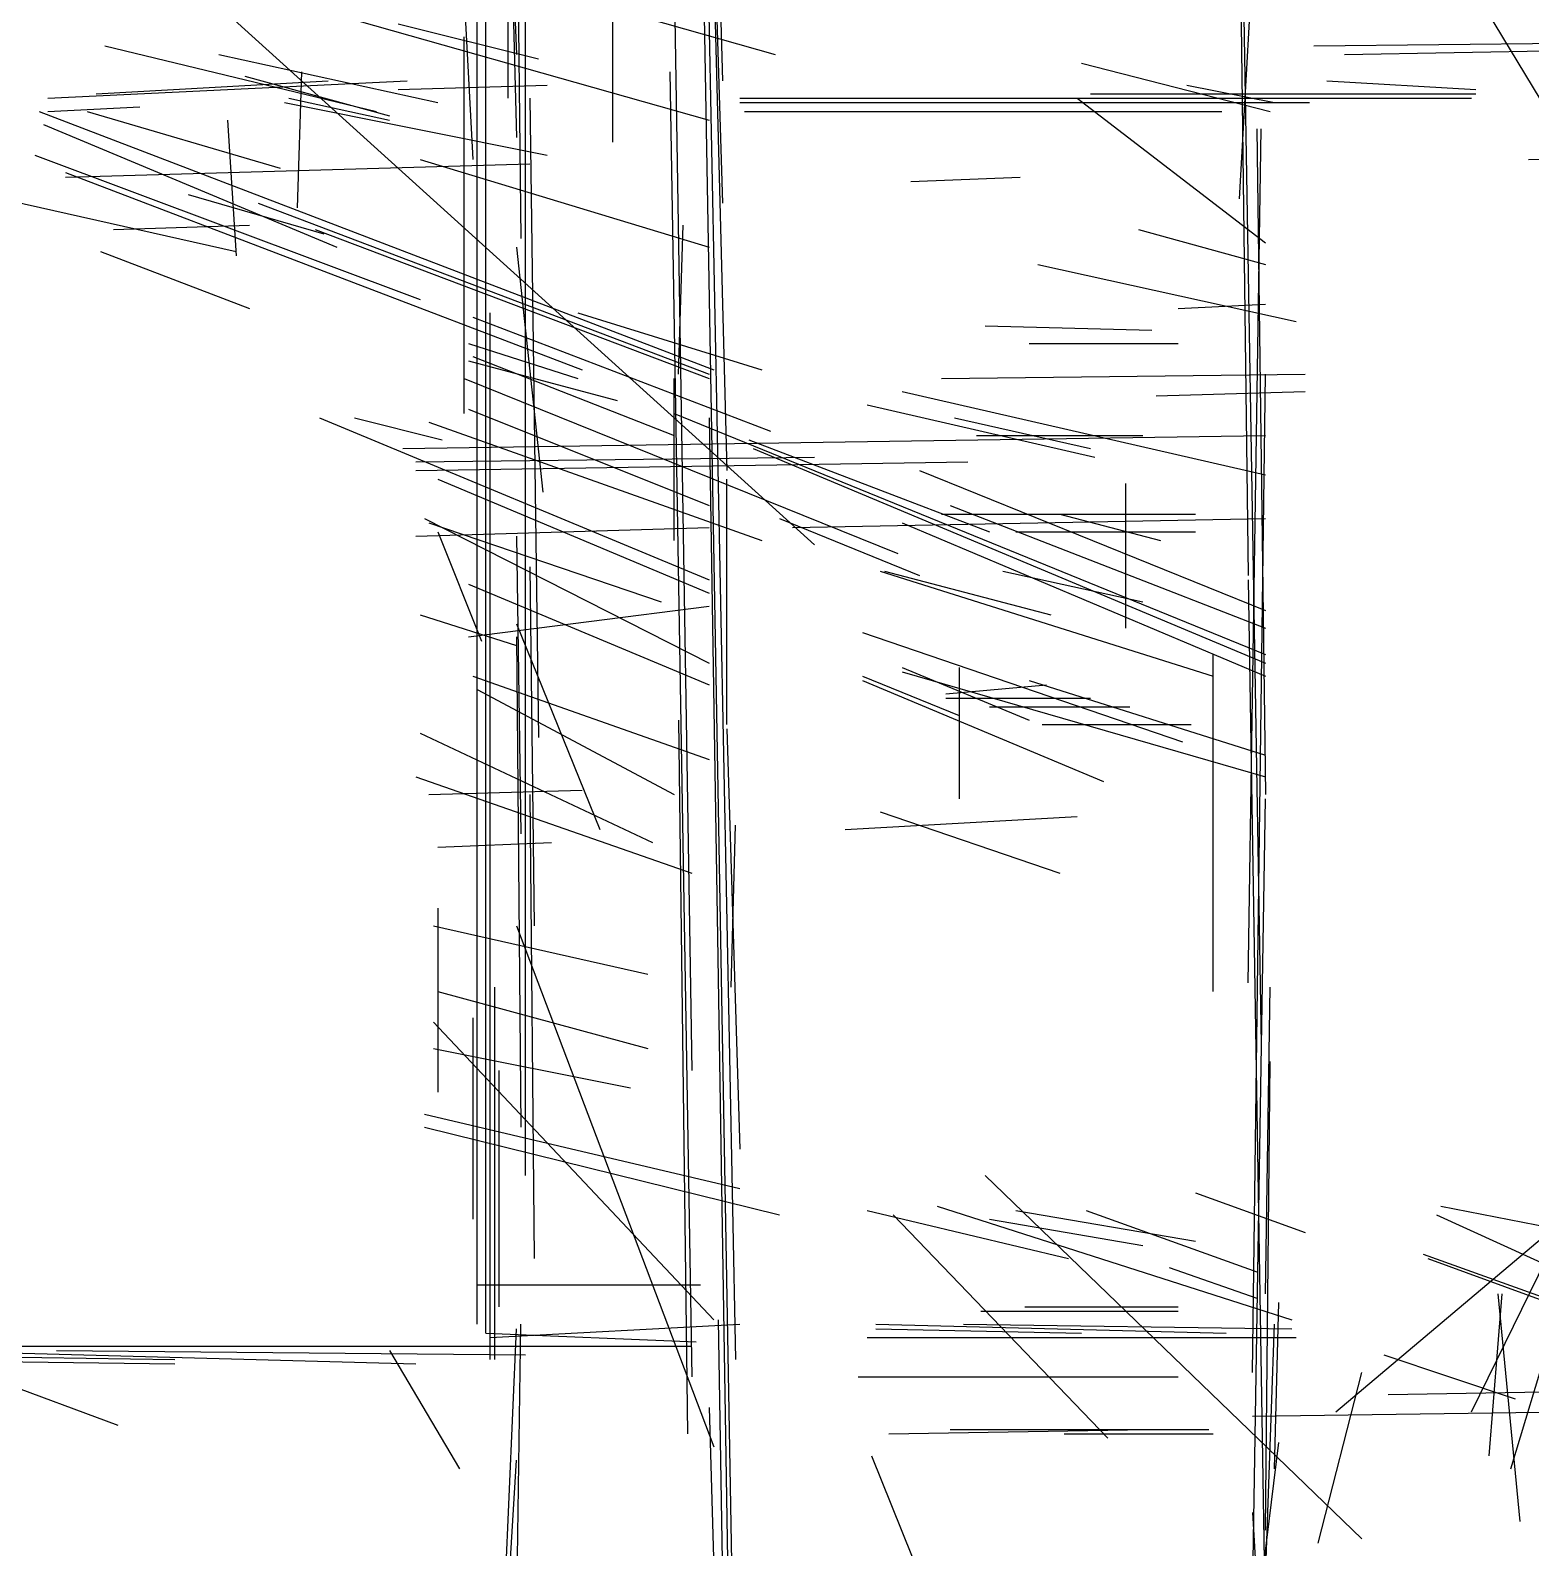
# Model space of a CAD drawing. Header units: metres. Extents: x 0.1 to 46.8, y -33.1 to 0.
# Drawn here: x 34.86 to 38.285, y -20.06 to -16.595 of the extents above; entities that cross this region are included whole.
import ezdxf

# ---------------------------------------------------------------- set-up
doc = ezdxf.new("R2010")
doc.units = ezdxf.units.M
doc.layers.add('Lines', color=7, linetype='Continuous')
doc.layers.add('Walls', color=2, linetype='Continuous')

msp = doc.modelspace()

# ---------------------------------------------------------------- linework, layer by layer
at = {"layer": 'Lines'}
for p, q in [((37.62, -15.96), (37.67, -18.91)), ((36.41, -15.99), (36.44, -16.99)), ((36.42, -15.99), (36.44, -16.71)), ((35.88, -19.55), (35.88, -16.09)), ((36.39, -16.09), (36.52, -23.43)), ((36.4, -16.09), (36.47, -19.63)), ((35.95, -16.18), (35.97, -16.65)), ((35.9, -19.57), (35.9, -16.2)), ((35.97, -16.2), (35.98, -17.07)), ((35.99, -19.21), (35.99, -16.2)), ((35.95, -16.23), (35.95, -16.75)), ((37.62, -16.26), (37.64, -17.84)), ((37.62, -16.98), (37.66, -16.28)), ((35.84, -16.33), (35.87, -16.89)), ((35.75, -16.42), (36.56, -16.65)), ((35.96, -16.47), (35.97, -16.84)), ((36.42, -16.46), (36.45, -17.6)), ((35.27, -16.52), (36.65, -17.77)), ((35.35, -16.5), (36.41, -16.8)), ((36.33, -16.51), (36.37, -18.97)), ((38.16, -16.51), (38.57, -17.19)), ((36.19, -16.85), (36.19, -16.55)), ((35.7, -16.58), (36.02, -16.66)), ((35.03, -16.63), (35.65, -16.78)), ((35.85, -17.47), (35.85, -16.61)), ((37.79, -16.63), (38.82, -16.62)), ((37.86, -16.65), (40.05, -16.61)), ((35.29, -16.65), (35.79, -16.76)), ((35.35, -16.7), (35.68, -16.79)), ((35.47, -17), (35.48, -16.69)), ((36.32, -16.69), (36.37, -19.67)), ((37.26, -16.67), (37.69, -16.78)), ((34.9, -16.75), (35.72, -16.71)), ((35.01, -16.74), (35.54, -16.71)), ((35.7, -16.73), (36.04, -16.72)), ((37.5, -16.72), (37.7, -16.76)), ((37.82, -16.71), (38.16, -16.73)), ((34.9, -16.78), (35.11, -16.77)), ((35.44, -16.76), (36.04, -16.88)), ((35.45, -16.75), (35.68, -16.8)), ((36, -16.75), (36.02, -18.21)), ((36.48, -16.75), (38.15, -16.75)), ((36.48, -16.76), (37.78, -16.76)), ((37.25, -16.75), (37.68, -17.08)), ((37.28, -16.74), (38.16, -16.74)), ((34.88, -16.78), (36.42, -17.37)), ((34.99, -16.78), (35.43, -16.91)), ((35.31, -16.8), (35.33, -17.11)), ((36.49, -16.78), (37.58, -16.78)), ((34.04, -16.81), (35.33, -17.1)), ((34.89, -16.81), (35.56, -17.09)), ((37.64, -18.77), (37.67, -16.82)), ((37.66, -16.82), (37.68, -18.34)), ((38.28, -16.89), (39, -16.87)), ((34.87, -16.88), (35.75, -17.21)), ((34.94, -16.93), (36, -16.9)), ((35.75, -16.89), (36.41, -17.09)), ((34.94, -16.92), (36.12, -17.37)), ((36.87, -16.94), (37.12, -16.93)), ((35.22, -16.97), (35.53, -17.06)), ((35.38, -16.99), (36.41, -17.38)), ((35.05, -17.05), (35.36, -17.04)), ((36.34, -17.38), (36.35, -17.04)), ((35.51, -17.05), (36.41, -17.39)), ((37.39, -17.05), (37.68, -17.13)), ((35.02, -17.1), (35.36, -17.23)), ((35.97, -17.09), (36.03, -17.65)), ((37.16, -17.13), (37.75, -17.26)), ((37.48, -17.23), (37.68, -17.22)), ((35.87, -17.25), (36.55, -17.51)), ((35.91, -19.63), (35.91, -17.24)), ((36.11, -17.24), (36.53, -17.37)), ((37.04, -17.27), (37.42, -17.28)), ((35.86, -17.31), (36.11, -17.39)), ((37.14, -17.31), (37.48, -17.31)), ((35.86, -17.35), (36.2, -17.44)), ((35.87, -17.34), (36.33, -17.52)), ((35.85, -17.39), (36.84, -17.79)), ((36.33, -17.76), (36.33, -17.39)), ((36.94, -17.39), (37.77, -17.38)), ((37.65, -19.66), (37.68, -17.38)), ((36.85, -17.42), (37.68, -17.61)), ((37.43, -17.43), (37.77, -17.42)), ((35.86, -17.46), (36.41, -17.68)), ((36.77, -17.45), (37.29, -17.57)), ((35.52, -17.48), (36.41, -17.85)), ((35.6, -17.48), (35.8, -17.53)), ((35.77, -17.49), (36.53, -17.76)), ((36.33, -17.47), (37.68, -18.02)), ((36.41, -17.48), (36.51, -23.77)), ((36.97, -17.48), (37.28, -17.55)), ((35.71, -17.55), (37.68, -17.52)), ((36.5, -17.53), (37.05, -17.74)), ((37.02, -17.52), (37.4, -17.52)), ((36.51, -17.55), (37.68, -18.04)), ((35.74, -17.58), (36.65, -17.57)), ((35.74, -17.6), (37, -17.58)), ((36.89, -17.6), (37.68, -17.92)), ((35.79, -17.62), (36.41, -17.88)), ((36.45, -18.18), (36.45, -17.62)), ((37.36, -17.63), (37.36, -17.96)), ((36.94, -17.7), (37.52, -17.7)), ((36.96, -17.68), (37.68, -17.96)), ((37.21, -17.7), (37.44, -17.76)), ((35.74, -17.75), (36.41, -17.73)), ((35.76, -17.71), (36.41, -18.04)), ((35.77, -17.72), (36.3, -17.9)), ((35.79, -17.74), (35.89, -17.99)), ((36.57, -17.71), (36.89, -17.84)), ((36.6, -17.73), (37.68, -17.71)), ((36.85, -17.72), (37.68, -18.07)), ((37.11, -17.74), (37.52, -17.74)), ((35.97, -17.75), (35.98, -18.43)), ((36, -17.82), (36.01, -18.64)), ((36.8, -17.83), (37.56, -18.07)), ((36.81, -17.83), (37.19, -17.93)), ((37.08, -17.83), (37.4, -17.9)), ((35.86, -17.86), (36.41, -18.09)), ((37.64, -17.85), (37.77, -25.86)), ((35.86, -17.98), (36.41, -17.91)), ((35.75, -17.93), (35.97, -18)), ((35.97, -17.95), (36.16, -18.42)), ((35.97, -17.98), (35.98, -19.1)), ((36.76, -17.97), (37.49, -18.22)), ((36.85, -18.05), (37.14, -18.17)), ((36.98, -18.05), (36.98, -18.35)), ((37.56, -18.79), (37.56, -18.02)), ((35.87, -18.07), (36.41, -18.26)), ((36.76, -18.07), (36.98, -18.16)), ((36.76, -18.08), (37.31, -18.31)), ((36.85, -18.06), (37.68, -18.3)), ((37.14, -18.08), (37.68, -18.25)), ((35.88, -18.1), (36.33, -18.34)), ((36.95, -18.11), (37.18, -18.09)), ((36.95, -18.12), (37.28, -18.12)), ((37.05, -18.14), (37.37, -18.14)), ((36.34, -18.17), (36.36, -19.8)), ((36.45, -18.19), (36.48, -19.15)), ((37.17, -18.18), (37.51, -18.18)), ((35.75, -18.2), (36.28, -18.45)), ((35.74, -18.3), (36.37, -18.52)), ((35.77, -18.34), (36.12, -18.33)), ((36, -18.34), (36.01, -19.4)), ((37.65, -20.2), (37.68, -18.35)), ((36.72, -18.42), (37.25, -18.39)), ((36.8, -18.38), (37.21, -18.52)), ((36.46, -18.78), (36.47, -18.41)), ((35.79, -18.46), (36.05, -18.45)), ((35.79, -18.6), (35.79, -19.02)), ((35.78, -18.64), (36.27, -18.75)), ((35.97, -18.64), (36.42, -19.83)), ((35.92, -19.63), (35.92, -18.78)), ((37.68, -19.48), (37.69, -18.78)), ((35.79, -18.79), (36.27, -18.92)), ((35.78, -18.86), (36.42, -19.54)), ((35.87, -18.85), (35.87, -19.31)), ((35.78, -18.92), (36.23, -19.01)), ((37.68, -20.02), (37.69, -18.95)), ((35.93, -19.51), (35.93, -18.97)), ((35.76, -19.07), (36.48, -19.24)), ((35.76, -19.1), (36.57, -19.3)), ((37.04, -19.21), (37.9, -20.04)), ((37.52, -19.25), (37.77, -19.34)), ((36.77, -19.29), (37.23, -19.4)), ((36.83, -19.3), (37.32, -19.81)), ((36.93, -19.28), (37.74, -19.54)), ((37.11, -19.29), (37.52, -19.36)), ((37.27, -19.29), (37.66, -19.43)), ((38.07, -19.3), (38.53, -19.51)), ((38.08, -19.28), (38.49, -19.36)), ((38.15, -19.75), (38.37, -19.3)), ((37.05, -19.31), (37.4, -19.37)), ((37.84, -19.75), (38.35, -19.32)), ((38.04, -19.39), (38.32, -19.49)), ((38.05, -19.4), (38.79, -19.67)), ((37.46, -19.42), (37.66, -19.49)), ((35.88, -19.46), (36.39, -19.46)), ((37.7, -19.88), (37.71, -19.5)), ((38.19, -19.85), (38.22, -19.48)), ((38.21, -19.48), (38.26, -20)), ((36.43, -19.54), (36.51, -24.37)), ((37.03, -19.52), (37.48, -19.52)), ((37.13, -19.51), (37.48, -19.51)), ((35.9, -19.57), (36.38, -19.59)), ((35.91, -19.58), (36.48, -19.55)), ((35.94, -22.27), (35.98, -19.55)), ((35.94, -20.25), (35.97, -19.56)), ((36.79, -19.55), (37.59, -19.57)), ((36.79, -19.56), (37.26, -19.57)), ((36.99, -19.55), (37.74, -19.56)), ((37.68, -20.13), (37.7, -19.55)), ((5.27, -19.6), (36.37, -19.6)), ((32.91, -19.61), (35.19, -19.64)), ((33.85, -19.61), (35.19, -19.63)), ((34.6, -19.61), (35.06, -19.78)), ((34.62, -19.61), (35.74, -19.64)), ((34.92, -19.61), (35.99, -19.62)), ((35.68, -19.61), (35.84, -19.88)), ((36.77, -19.58), (37.75, -19.58)), ((38.24, -19.88), (38.33, -19.58)), ((37.95, -19.62), (38.25, -19.72)), ((36.75, -19.67), (37.48, -19.67)), ((37.8, -20.05), (37.9, -19.66)), ((37.96, -19.71), (39.8, -19.68)), ((36.41, -19.74), (36.42, -20.11)), ((37.65, -19.76), (38.37, -19.75)), ((36.82, -19.8), (37.41, -19.79)), ((36.96, -19.79), (37.55, -19.79)), ((37.22, -19.8), (37.56, -19.8)), ((36.78, -19.85), (37.12, -20.69)), ((37.66, -20.23), (37.71, -19.82)), ((35.95, -20.19), (35.97, -19.86)), ((37.65, -19.98), (37.67, -20.32))]:
    msp.add_line(p, q, dxfattribs=at)
at = {"layer": 'Walls'}
for p, q in [((37.62, -15.96), (37.67, -18.91)), ((37.62, -15.96), (37.67, -18.91)), ((36.41, -15.99), (36.44, -16.99)), ((36.41, -15.99), (36.44, -16.99)), ((36.41, -15.99), (36.44, -16.99)), ((36.41, -15.99), (36.44, -16.99)), ((36.41, -15.99), (36.44, -16.99)), ((36.41, -15.99), (36.44, -16.99)), ((36.42, -15.99), (36.44, -16.71)), ((36.42, -15.99), (36.44, -16.71)), ((36.42, -15.99), (36.44, -16.71)), ((36.42, -15.99), (36.44, -16.71)), ((36.42, -15.99), (36.44, -16.71)), ((36.42, -15.99), (36.44, -16.71)), ((35.88, -19.55), (35.88, -16.09)), ((35.88, -19.55), (35.88, -16.09)), ((35.88, -19.55), (35.88, -16.09)), ((35.88, -19.55), (35.88, -16.09)), ((35.88, -19.55), (35.88, -16.09)), ((35.88, -19.55), (35.88, -16.09)), ((35.88, -19.55), (35.88, -16.09)), ((35.88, -19.55), (35.88, -16.09)), ((35.88, -19.55), (35.88, -16.09)), ((35.88, -19.55), (35.88, -16.09)), ((35.88, -19.55), (35.88, -16.09)), ((35.88, -19.55), (35.88, -16.09)), ((36.39, -16.09), (36.52, -23.43)), ((36.39, -16.09), (36.52, -23.43)), ((36.39, -16.09), (36.52, -23.43)), ((36.39, -16.09), (36.52, -23.43)), ((36.4, -16.09), (36.47, -19.63)), ((36.4, -16.09), (36.47, -19.63)), ((36.4, -16.09), (36.47, -19.63)), ((36.4, -16.09), (36.47, -19.63)), ((36.4, -16.09), (36.47, -19.63)), ((36.4, -16.09), (36.47, -19.63)), ((36.4, -16.09), (36.47, -19.63)), ((36.4, -16.09), (36.47, -19.63)), ((36.4, -16.09), (36.47, -19.63)), ((35.9, -19.57), (35.9, -16.2)), ((35.9, -19.57), (35.9, -16.2)), ((35.9, -19.57), (35.9, -16.2)), ((35.9, -19.57), (35.9, -16.2)), ((35.9, -19.57), (35.9, -16.2)), ((35.9, -19.57), (35.9, -16.2)), ((35.9, -19.57), (35.9, -16.2)), ((35.9, -19.57), (35.9, -16.2)), ((35.9, -19.57), (35.9, -16.2)), ((35.9, -19.57), (35.9, -16.2)), ((35.9, -19.57), (35.9, -16.2)), ((35.97, -16.2), (35.98, -17.07)), ((35.97, -16.2), (35.98, -17.07)), ((35.97, -16.2), (35.98, -17.07)), ((35.97, -16.2), (35.98, -17.07)), ((35.97, -16.2), (35.98, -17.07)), ((35.99, -19.21), (35.99, -16.2)), ((35.99, -19.21), (35.99, -16.2)), ((35.99, -19.21), (35.99, -16.2)), ((35.99, -19.21), (35.99, -16.2)), ((35.99, -19.21), (35.99, -16.2)), ((35.99, -19.21), (35.99, -16.2)), ((35.99, -19.21), (35.99, -16.2)), ((35.99, -19.21), (35.99, -16.2)), ((35.99, -19.21), (35.99, -16.2)), ((35.99, -19.21), (35.99, -16.2)), ((35.99, -19.21), (35.99, -16.2)), ((35.99, -19.21), (35.99, -16.2)), ((35.95, -16.23), (35.95, -16.75)), ((35.95, -16.23), (35.95, -16.75)), ((35.95, -16.23), (35.95, -16.75)), ((35.95, -16.23), (35.95, -16.75)), ((35.95, -16.23), (35.95, -16.75)), ((35.95, -16.23), (35.95, -16.75)), ((37.62, -16.26), (37.64, -17.84)), ((37.62, -16.26), (37.64, -17.84)), ((37.62, -16.26), (37.64, -17.84)), ((37.62, -16.26), (37.64, -17.84)), ((37.62, -16.26), (37.64, -17.84)), ((37.62, -16.98), (37.66, -16.28)), ((37.62, -16.98), (37.66, -16.28)), ((35.84, -16.33), (35.87, -16.89)), ((35.84, -16.33), (35.87, -16.89)), ((35.84, -16.33), (35.87, -16.89)), ((35.84, -16.33), (35.87, -16.89)), ((35.84, -16.33), (35.87, -16.89)), ((35.84, -16.33), (35.87, -16.89)), ((35.75, -16.42), (36.56, -16.65)), ((35.75, -16.42), (36.56, -16.65)), ((35.75, -16.42), (36.56, -16.65)), ((35.75, -16.42), (36.56, -16.65)), ((35.75, -16.42), (36.56, -16.65)), ((35.75, -16.42), (36.56, -16.65)), ((35.75, -16.42), (36.56, -16.65)), ((35.75, -16.42), (36.56, -16.65)), ((35.75, -16.42), (36.56, -16.65)), ((35.75, -16.42), (36.56, -16.65)), ((35.75, -16.42), (36.56, -16.65)), ((36.42, -16.46), (36.45, -17.6)), ((36.42, -16.46), (36.45, -17.6)), ((36.42, -16.46), (36.45, -17.6)), ((36.42, -16.46), (36.45, -17.6)), ((36.42, -16.46), (36.45, -17.6)), ((36.42, -16.46), (36.45, -17.6)), ((36.42, -16.46), (36.45, -17.6)), ((36.42, -16.46), (36.45, -17.6)), ((36.42, -16.46), (36.45, -17.6)), ((35.35, -16.5), (36.41, -16.8)), ((35.35, -16.5), (36.41, -16.8)), ((35.35, -16.5), (36.41, -16.8)), ((35.35, -16.5), (36.41, -16.8)), ((35.35, -16.5), (36.41, -16.8)), ((35.35, -16.5), (36.41, -16.8)), ((35.35, -16.5), (36.41, -16.8)), ((35.35, -16.5), (36.41, -16.8)), ((35.35, -16.5), (36.41, -16.8)), ((35.35, -16.5), (36.41, -16.8)), ((35.35, -16.5), (36.41, -16.8)), ((35.35, -16.5), (36.41, -16.8)), ((35.35, -16.5), (36.41, -16.8)), ((35.35, -16.5), (36.41, -16.8)), ((35.35, -16.5), (36.41, -16.8)), ((35.35, -16.5), (36.41, -16.8)), ((36.33, -16.51), (36.37, -18.97)), ((36.33, -16.51), (36.37, -18.97)), ((36.33, -16.51), (36.37, -18.97)), ((36.33, -16.51), (36.37, -18.97)), ((36.33, -16.51), (36.37, -18.97)), ((36.33, -16.51), (36.37, -18.97)), ((36.33, -16.51), (36.37, -18.97)), ((36.33, -16.51), (36.37, -18.97)), ((36.33, -16.51), (36.37, -18.97)), ((36.33, -16.51), (36.37, -18.97)), ((35.03, -16.63), (35.65, -16.78)), ((35.03, -16.63), (35.65, -16.78)), ((35.03, -16.63), (35.65, -16.78)), ((35.03, -16.63), (35.65, -16.78)), ((35.03, -16.63), (35.65, -16.78)), ((35.03, -16.63), (35.65, -16.78)), ((35.03, -16.63), (35.65, -16.78)), ((35.03, -16.63), (35.65, -16.78)), ((35.03, -16.63), (35.65, -16.78)), ((35.03, -16.63), (35.65, -16.78)), ((35.03, -16.63), (35.65, -16.78)), ((35.03, -16.63), (35.65, -16.78)), ((35.03, -16.63), (35.65, -16.78)), ((35.85, -17.47), (35.85, -16.61)), ((35.85, -17.47), (35.85, -16.61)), ((35.85, -17.47), (35.85, -16.61)), ((35.85, -17.47), (35.85, -16.61)), ((35.85, -17.47), (35.85, -16.61)), ((35.85, -17.47), (35.85, -16.61)), ((35.85, -17.47), (35.85, -16.61)), ((35.85, -17.47), (35.85, -16.61)), ((35.85, -17.47), (35.85, -16.61)), ((37.79, -16.63), (38.82, -16.62)), ((37.79, -16.63), (38.82, -16.62)), ((37.79, -16.63), (38.82, -16.62)), ((37.79, -16.63), (38.82, -16.62)), ((37.79, -16.63), (38.82, -16.62)), ((37.79, -16.63), (38.82, -16.62)), ((37.79, -16.63), (38.82, -16.62)), ((37.79, -16.63), (38.82, -16.62)), ((37.79, -16.63), (38.82, -16.62)), ((37.86, -16.65), (40.05, -16.61)), ((37.86, -16.65), (40.05, -16.61)), ((37.86, -16.65), (40.05, -16.61)), ((37.86, -16.65), (40.05, -16.61)), ((37.86, -16.65), (40.05, -16.61)), ((37.86, -16.65), (40.05, -16.61)), ((37.86, -16.65), (40.05, -16.61)), ((37.86, -16.65), (40.05, -16.61)), ((37.86, -16.65), (40.05, -16.61)), ((37.86, -16.65), (40.05, -16.61)), ((35.29, -16.65), (35.79, -16.76)), ((35.29, -16.65), (35.79, -16.76)), ((35.29, -16.65), (35.79, -16.76)), ((35.29, -16.65), (35.79, -16.76)), ((35.29, -16.65), (35.79, -16.76)), ((35.29, -16.65), (35.79, -16.76)), ((35.29, -16.65), (35.79, -16.76)), ((35.29, -16.65), (35.79, -16.76)), ((35.29, -16.65), (35.79, -16.76)), ((35.29, -16.65), (35.79, -16.76)), ((35.29, -16.65), (35.79, -16.76)), ((35.29, -16.65), (35.79, -16.76)), ((35.29, -16.65), (35.79, -16.76)), ((35.29, -16.65), (35.79, -16.76)), ((36.32, -16.69), (36.37, -19.67)), ((36.32, -16.69), (36.37, -19.67)), ((36.32, -16.69), (36.37, -19.67)), ((36.32, -16.69), (36.37, -19.67)), ((36.32, -16.69), (36.37, -19.67)), ((36.32, -16.69), (36.37, -19.67)), ((36.32, -16.69), (36.37, -19.67)), ((36.32, -16.69), (36.37, -19.67)), ((36.32, -16.69), (36.37, -19.67)), ((36.32, -16.69), (36.37, -19.67)), ((36.32, -16.69), (36.37, -19.67)), ((36.32, -16.69), (36.37, -19.67)), ((36.32, -16.69), (36.37, -19.67)), ((34.9, -16.75), (35.72, -16.71)), ((34.9, -16.75), (35.72, -16.71)), ((34.9, -16.75), (35.72, -16.71)), ((34.9, -16.75), (35.72, -16.71)), ((34.9, -16.75), (35.72, -16.71)), ((34.9, -16.75), (35.72, -16.71)), ((34.9, -16.75), (35.72, -16.71)), ((35.01, -16.74), (35.54, -16.71)), ((35.01, -16.74), (35.54, -16.71)), ((35.01, -16.74), (35.54, -16.71)), ((35.01, -16.74), (35.54, -16.71)), ((35.01, -16.74), (35.54, -16.71)), ((35.01, -16.74), (35.54, -16.71)), ((35.44, -16.76), (36.04, -16.88)), ((35.44, -16.76), (36.04, -16.88)), ((35.44, -16.76), (36.04, -16.88)), ((35.44, -16.76), (36.04, -16.88)), ((35.44, -16.76), (36.04, -16.88)), ((35.44, -16.76), (36.04, -16.88)), ((35.44, -16.76), (36.04, -16.88)), ((35.44, -16.76), (36.04, -16.88)), ((35.44, -16.76), (36.04, -16.88)), ((35.44, -16.76), (36.04, -16.88)), ((35.44, -16.76), (36.04, -16.88)), ((35.44, -16.76), (36.04, -16.88)), ((35.44, -16.76), (36.04, -16.88)), ((35.44, -16.76), (36.04, -16.88)), ((35.44, -16.76), (36.04, -16.88)), ((36, -16.75), (36.02, -18.21)), ((36, -16.75), (36.02, -18.21)), ((36, -16.75), (36.02, -18.21)), ((36, -16.75), (36.02, -18.21)), ((36, -16.75), (36.02, -18.21)), ((36, -16.75), (36.02, -18.21)), ((36, -16.75), (36.02, -18.21)), ((36, -16.75), (36.02, -18.21)), ((36, -16.75), (36.02, -18.21)), ((36, -16.75), (36.02, -18.21)), ((36, -16.75), (36.02, -18.21)), ((36.48, -16.75), (38.15, -16.75)), ((36.48, -16.75), (38.15, -16.75)), ((36.48, -16.75), (38.15, -16.75)), ((36.48, -16.75), (38.15, -16.75)), ((36.48, -16.75), (38.15, -16.75)), ((36.48, -16.75), (38.15, -16.75)), ((36.48, -16.75), (38.15, -16.75)), ((36.48, -16.76), (37.78, -16.76)), ((36.48, -16.76), (37.78, -16.76)), ((36.48, -16.76), (37.78, -16.76)), ((36.48, -16.76), (37.78, -16.76)), ((36.48, -16.76), (37.78, -16.76)), ((37.28, -16.74), (38.16, -16.74)), ((37.28, -16.74), (38.16, -16.74)), ((37.28, -16.74), (38.16, -16.74)), ((37.28, -16.74), (38.16, -16.74)), ((37.28, -16.74), (38.16, -16.74)), ((37.28, -16.74), (38.16, -16.74)), ((37.28, -16.74), (38.16, -16.74)), ((34.88, -16.78), (36.42, -17.37)), ((34.88, -16.78), (36.42, -17.37)), ((34.88, -16.78), (36.42, -17.37)), ((34.88, -16.78), (36.42, -17.37)), ((34.88, -16.78), (36.42, -17.37)), ((34.88, -16.78), (36.42, -17.37)), ((34.88, -16.78), (36.42, -17.37)), ((34.88, -16.78), (36.42, -17.37)), ((34.88, -16.78), (36.42, -17.37)), ((34.88, -16.78), (36.42, -17.37)), ((34.88, -16.78), (36.42, -17.37)), ((34.88, -16.78), (36.42, -17.37)), ((34.88, -16.78), (36.42, -17.37)), ((34.88, -16.78), (36.42, -17.37)), ((34.88, -16.78), (36.42, -17.37)), ((36.49, -16.78), (37.58, -16.78)), ((36.49, -16.78), (37.58, -16.78)), ((36.49, -16.78), (37.58, -16.78)), ((36.49, -16.78), (37.58, -16.78)), ((36.49, -16.78), (37.58, -16.78)), ((34.04, -16.81), (35.33, -17.1)), ((34.04, -16.81), (35.33, -17.1)), ((34.04, -16.81), (35.33, -17.1)), ((34.89, -16.81), (35.56, -17.09)), ((34.89, -16.81), (35.56, -17.09)), ((34.89, -16.81), (35.56, -17.09)), ((34.89, -16.81), (35.56, -17.09)), ((34.89, -16.81), (35.56, -17.09)), ((34.89, -16.81), (35.56, -17.09)), ((37.64, -18.77), (37.67, -16.82)), ((37.64, -18.77), (37.67, -16.82)), ((37.64, -18.77), (37.67, -16.82)), ((37.64, -18.77), (37.67, -16.82)), ((37.64, -18.77), (37.67, -16.82)), ((37.66, -16.82), (37.68, -18.34)), ((37.66, -16.82), (37.68, -18.34)), ((38.28, -16.89), (39, -16.87)), ((38.28, -16.89), (39, -16.87)), ((38.28, -16.89), (39, -16.87)), ((38.28, -16.89), (39, -16.87)), ((38.28, -16.89), (39, -16.87)), ((38.28, -16.89), (39, -16.87)), ((34.87, -16.88), (35.75, -17.21)), ((34.87, -16.88), (35.75, -17.21)), ((34.87, -16.88), (35.75, -17.21)), ((34.87, -16.88), (35.75, -17.21)), ((34.87, -16.88), (35.75, -17.21)), ((34.87, -16.88), (35.75, -17.21)), ((34.87, -16.88), (35.75, -17.21)), ((34.87, -16.88), (35.75, -17.21)), ((34.87, -16.88), (35.75, -17.21)), ((34.87, -16.88), (35.75, -17.21)), ((34.94, -16.93), (36, -16.9)), ((34.94, -16.93), (36, -16.9)), ((34.94, -16.93), (36, -16.9)), ((34.94, -16.93), (36, -16.9)), ((35.75, -16.89), (36.41, -17.09)), ((35.75, -16.89), (36.41, -17.09)), ((35.75, -16.89), (36.41, -17.09)), ((35.75, -16.89), (36.41, -17.09)), ((35.75, -16.89), (36.41, -17.09)), ((35.75, -16.89), (36.41, -17.09)), ((35.75, -16.89), (36.41, -17.09)), ((35.75, -16.89), (36.41, -17.09)), ((35.75, -16.89), (36.41, -17.09)), ((35.75, -16.89), (36.41, -17.09)), ((35.75, -16.89), (36.41, -17.09)), ((35.75, -16.89), (36.41, -17.09)), ((35.75, -16.89), (36.41, -17.09)), ((35.75, -16.89), (36.41, -17.09)), ((35.75, -16.89), (36.41, -17.09)), ((35.75, -16.89), (36.41, -17.09)), ((35.75, -16.89), (36.41, -17.09)), ((34.94, -16.92), (36.12, -17.37)), ((34.94, -16.92), (36.12, -17.37)), ((34.94, -16.92), (36.12, -17.37)), ((34.94, -16.92), (36.12, -17.37)), ((34.94, -16.92), (36.12, -17.37)), ((34.94, -16.92), (36.12, -17.37)), ((34.94, -16.92), (36.12, -17.37)), ((34.94, -16.92), (36.12, -17.37)), ((34.94, -16.92), (36.12, -17.37)), ((34.94, -16.92), (36.12, -17.37)), ((34.94, -16.92), (36.12, -17.37)), ((34.94, -16.92), (36.12, -17.37)), ((34.94, -16.92), (36.12, -17.37)), ((35.38, -16.99), (36.41, -17.38)), ((35.38, -16.99), (36.41, -17.38)), ((35.38, -16.99), (36.41, -17.38)), ((35.38, -16.99), (36.41, -17.38)), ((35.38, -16.99), (36.41, -17.38)), ((35.38, -16.99), (36.41, -17.38)), ((35.38, -16.99), (36.41, -17.38)), ((35.38, -16.99), (36.41, -17.38)), ((35.38, -16.99), (36.41, -17.38)), ((35.38, -16.99), (36.41, -17.38)), ((35.38, -16.99), (36.41, -17.38)), ((35.38, -16.99), (36.41, -17.38)), ((35.38, -16.99), (36.41, -17.38)), ((35.38, -16.99), (36.41, -17.38)), ((35.38, -16.99), (36.41, -17.38)), ((35.38, -16.99), (36.41, -17.38)), ((35.38, -16.99), (36.41, -17.38)), ((35.38, -16.99), (36.41, -17.38)), ((35.38, -16.99), (36.41, -17.38)), ((35.51, -17.05), (36.41, -17.39)), ((35.51, -17.05), (36.41, -17.39)), ((35.51, -17.05), (36.41, -17.39)), ((35.51, -17.05), (36.41, -17.39)), ((35.51, -17.05), (36.41, -17.39)), ((35.51, -17.05), (36.41, -17.39)), ((35.51, -17.05), (36.41, -17.39)), ((35.51, -17.05), (36.41, -17.39)), ((35.51, -17.05), (36.41, -17.39)), ((35.51, -17.05), (36.41, -17.39)), ((35.51, -17.05), (36.41, -17.39)), ((35.51, -17.05), (36.41, -17.39)), ((35.51, -17.05), (36.41, -17.39)), ((35.51, -17.05), (36.41, -17.39)), ((35.51, -17.05), (36.41, -17.39)), ((35.51, -17.05), (36.41, -17.39)), ((35.51, -17.05), (36.41, -17.39)), ((35.51, -17.05), (36.41, -17.39)), ((35.51, -17.05), (36.41, -17.39)), ((35.97, -17.09), (36.03, -17.65)), ((35.97, -17.09), (36.03, -17.65)), ((35.97, -17.09), (36.03, -17.65)), ((35.97, -17.09), (36.03, -17.65)), ((35.97, -17.09), (36.03, -17.65)), ((35.97, -17.09), (36.03, -17.65)), ((35.97, -17.09), (36.03, -17.65)), ((35.97, -17.09), (36.03, -17.65)), ((35.97, -17.09), (36.03, -17.65)), ((35.97, -17.09), (36.03, -17.65)), ((35.97, -17.09), (36.03, -17.65)), ((37.16, -17.13), (37.75, -17.26)), ((37.16, -17.13), (37.75, -17.26)), ((37.16, -17.13), (37.75, -17.26)), ((37.16, -17.13), (37.75, -17.26)), ((37.16, -17.13), (37.75, -17.26)), ((35.87, -17.25), (36.55, -17.51)), ((35.87, -17.25), (36.55, -17.51)), ((35.87, -17.25), (36.55, -17.51)), ((35.87, -17.25), (36.55, -17.51)), ((35.87, -17.25), (36.55, -17.51)), ((35.87, -17.25), (36.55, -17.51)), ((35.87, -17.25), (36.55, -17.51)), ((35.87, -17.25), (36.55, -17.51)), ((35.87, -17.25), (36.55, -17.51)), ((35.87, -17.25), (36.55, -17.51)), ((35.87, -17.25), (36.55, -17.51)), ((35.87, -17.25), (36.55, -17.51)), ((35.87, -17.25), (36.55, -17.51)), ((35.87, -17.25), (36.55, -17.51)), ((35.87, -17.25), (36.55, -17.51)), ((35.87, -17.25), (36.55, -17.51)), ((35.91, -19.63), (35.91, -17.24)), ((35.91, -19.63), (35.91, -17.24)), ((35.91, -19.63), (35.91, -17.24)), ((35.91, -19.63), (35.91, -17.24)), ((35.91, -19.63), (35.91, -17.24)), ((35.91, -19.63), (35.91, -17.24)), ((35.91, -19.63), (35.91, -17.24)), ((35.91, -19.63), (35.91, -17.24)), ((35.91, -19.63), (35.91, -17.24)), ((35.91, -19.63), (35.91, -17.24)), ((35.91, -19.63), (35.91, -17.24)), ((35.91, -19.63), (35.91, -17.24)), ((35.85, -17.39), (36.84, -17.79)), ((35.85, -17.39), (36.84, -17.79)), ((35.85, -17.39), (36.84, -17.79)), ((35.85, -17.39), (36.84, -17.79)), ((35.85, -17.39), (36.84, -17.79)), ((35.85, -17.39), (36.84, -17.79)), ((35.85, -17.39), (36.84, -17.79)), ((35.85, -17.39), (36.84, -17.79)), ((35.85, -17.39), (36.84, -17.79)), ((35.85, -17.39), (36.84, -17.79)), ((35.85, -17.39), (36.84, -17.79)), ((35.85, -17.39), (36.84, -17.79)), ((35.85, -17.39), (36.84, -17.79)), ((35.85, -17.39), (36.84, -17.79)), ((35.85, -17.39), (36.84, -17.79)), ((35.85, -17.39), (36.84, -17.79)), ((35.85, -17.39), (36.84, -17.79)), ((36.94, -17.39), (37.77, -17.38)), ((36.94, -17.39), (37.77, -17.38)), ((36.94, -17.39), (37.77, -17.38)), ((36.94, -17.39), (37.77, -17.38)), ((36.94, -17.39), (37.77, -17.38)), ((36.94, -17.39), (37.77, -17.38)), ((36.94, -17.39), (37.77, -17.38)), ((37.65, -19.66), (37.68, -17.38)), ((37.65, -19.66), (37.68, -17.38)), ((37.65, -19.66), (37.68, -17.38)), ((37.65, -19.66), (37.68, -17.38)), ((36.85, -17.42), (37.68, -17.61)), ((36.85, -17.42), (37.68, -17.61)), ((36.85, -17.42), (37.68, -17.61)), ((36.85, -17.42), (37.68, -17.61)), ((36.85, -17.42), (37.68, -17.61)), ((36.85, -17.42), (37.68, -17.61)), ((36.85, -17.42), (37.68, -17.61)), ((36.85, -17.42), (37.68, -17.61)), ((36.85, -17.42), (37.68, -17.61)), ((36.85, -17.42), (37.68, -17.61)), ((36.85, -17.42), (37.68, -17.61)), ((36.85, -17.42), (37.68, -17.61)), ((36.85, -17.42), (37.68, -17.61)), ((35.86, -17.46), (36.41, -17.68)), ((35.86, -17.46), (36.41, -17.68)), ((35.86, -17.46), (36.41, -17.68)), ((35.86, -17.46), (36.41, -17.68)), ((35.86, -17.46), (36.41, -17.68)), ((35.86, -17.46), (36.41, -17.68)), ((35.86, -17.46), (36.41, -17.68)), ((35.86, -17.46), (36.41, -17.68)), ((35.86, -17.46), (36.41, -17.68)), ((35.86, -17.46), (36.41, -17.68)), ((35.86, -17.46), (36.41, -17.68)), ((35.86, -17.46), (36.41, -17.68)), ((35.86, -17.46), (36.41, -17.68)), ((35.86, -17.46), (36.41, -17.68)), ((35.86, -17.46), (36.41, -17.68)), ((35.86, -17.46), (36.41, -17.68)), ((36.77, -17.45), (37.29, -17.57)), ((36.77, -17.45), (37.29, -17.57)), ((36.77, -17.45), (37.29, -17.57)), ((36.77, -17.45), (37.29, -17.57)), ((36.77, -17.45), (37.29, -17.57)), ((36.77, -17.45), (37.29, -17.57)), ((36.77, -17.45), (37.29, -17.57)), ((36.77, -17.45), (37.29, -17.57)), ((36.77, -17.45), (37.29, -17.57)), ((36.77, -17.45), (37.29, -17.57)), ((36.77, -17.45), (37.29, -17.57)), ((36.77, -17.45), (37.29, -17.57)), ((36.77, -17.45), (37.29, -17.57)), ((36.77, -17.45), (37.29, -17.57)), ((35.52, -17.48), (36.41, -17.85)), ((35.52, -17.48), (36.41, -17.85)), ((35.52, -17.48), (36.41, -17.85)), ((35.52, -17.48), (36.41, -17.85)), ((35.52, -17.48), (36.41, -17.85)), ((35.52, -17.48), (36.41, -17.85)), ((35.52, -17.48), (36.41, -17.85)), ((35.52, -17.48), (36.41, -17.85)), ((35.52, -17.48), (36.41, -17.85)), ((35.52, -17.48), (36.41, -17.85)), ((35.52, -17.48), (36.41, -17.85)), ((35.52, -17.48), (36.41, -17.85)), ((35.52, -17.48), (36.41, -17.85)), ((35.52, -17.48), (36.41, -17.85)), ((35.52, -17.48), (36.41, -17.85)), ((35.52, -17.48), (36.41, -17.85)), ((35.52, -17.48), (36.41, -17.85)), ((35.77, -17.49), (36.53, -17.76)), ((35.77, -17.49), (36.53, -17.76)), ((35.77, -17.49), (36.53, -17.76)), ((35.77, -17.49), (36.53, -17.76)), ((35.77, -17.49), (36.53, -17.76)), ((35.77, -17.49), (36.53, -17.76)), ((35.77, -17.49), (36.53, -17.76)), ((35.77, -17.49), (36.53, -17.76)), ((35.77, -17.49), (36.53, -17.76)), ((35.77, -17.49), (36.53, -17.76)), ((35.77, -17.49), (36.53, -17.76)), ((35.77, -17.49), (36.53, -17.76)), ((35.77, -17.49), (36.53, -17.76)), ((35.77, -17.49), (36.53, -17.76)), ((35.77, -17.49), (36.53, -17.76)), ((35.77, -17.49), (36.53, -17.76)), ((36.33, -17.47), (37.68, -18.02)), ((36.33, -17.47), (37.68, -18.02)), ((36.33, -17.47), (37.68, -18.02)), ((36.33, -17.47), (37.68, -18.02)), ((36.33, -17.47), (37.68, -18.02)), ((36.33, -17.47), (37.68, -18.02)), ((36.33, -17.47), (37.68, -18.02)), ((36.33, -17.47), (37.68, -18.02)), ((36.33, -17.47), (37.68, -18.02)), ((36.33, -17.47), (37.68, -18.02)), ((36.33, -17.47), (37.68, -18.02)), ((36.33, -17.47), (37.68, -18.02)), ((36.33, -17.47), (37.68, -18.02)), ((36.41, -17.48), (36.51, -23.77)), ((36.41, -17.48), (36.51, -23.77)), ((36.41, -17.48), (36.51, -23.77)), ((35.71, -17.55), (37.68, -17.52)), ((35.71, -17.55), (37.68, -17.52)), ((35.71, -17.55), (37.68, -17.52)), ((35.71, -17.55), (37.68, -17.52)), ((35.71, -17.55), (37.68, -17.52)), ((35.71, -17.55), (37.68, -17.52)), ((35.71, -17.55), (37.68, -17.52)), ((36.5, -17.53), (37.05, -17.74)), ((36.5, -17.53), (37.05, -17.74)), ((36.5, -17.53), (37.05, -17.74)), ((36.5, -17.53), (37.05, -17.74)), ((36.5, -17.53), (37.05, -17.74)), ((36.5, -17.53), (37.05, -17.74)), ((36.5, -17.53), (37.05, -17.74)), ((36.5, -17.53), (37.05, -17.74)), ((36.5, -17.53), (37.05, -17.74)), ((36.5, -17.53), (37.05, -17.74)), ((36.5, -17.53), (37.05, -17.74)), ((36.5, -17.53), (37.05, -17.74)), ((36.5, -17.53), (37.05, -17.74)), ((36.5, -17.53), (37.05, -17.74)), ((36.5, -17.53), (37.05, -17.74)), ((36.5, -17.53), (37.05, -17.74)), ((36.5, -17.53), (37.05, -17.74)), ((36.5, -17.53), (37.05, -17.74)), ((36.5, -17.53), (37.05, -17.74)), ((36.51, -17.55), (37.68, -18.04)), ((36.51, -17.55), (37.68, -18.04)), ((36.51, -17.55), (37.68, -18.04)), ((36.51, -17.55), (37.68, -18.04)), ((36.51, -17.55), (37.68, -18.04)), ((36.51, -17.55), (37.68, -18.04)), ((36.51, -17.55), (37.68, -18.04)), ((36.51, -17.55), (37.68, -18.04)), ((36.51, -17.55), (37.68, -18.04)), ((36.51, -17.55), (37.68, -18.04)), ((36.51, -17.55), (37.68, -18.04)), ((36.51, -17.55), (37.68, -18.04)), ((35.74, -17.58), (36.65, -17.57)), ((35.74, -17.58), (36.65, -17.57)), ((35.74, -17.58), (36.65, -17.57)), ((35.74, -17.58), (36.65, -17.57)), ((35.74, -17.6), (37, -17.58)), ((35.74, -17.6), (37, -17.58)), ((35.74, -17.6), (37, -17.58)), ((35.74, -17.6), (37, -17.58)), ((35.74, -17.6), (37, -17.58)), ((36.89, -17.6), (37.68, -17.92)), ((36.89, -17.6), (37.68, -17.92)), ((36.89, -17.6), (37.68, -17.92)), ((36.89, -17.6), (37.68, -17.92)), ((36.89, -17.6), (37.68, -17.92)), ((36.89, -17.6), (37.68, -17.92)), ((36.89, -17.6), (37.68, -17.92)), ((36.89, -17.6), (37.68, -17.92)), ((36.89, -17.6), (37.68, -17.92)), ((36.89, -17.6), (37.68, -17.92)), ((36.89, -17.6), (37.68, -17.92)), ((35.79, -17.62), (36.41, -17.88)), ((35.79, -17.62), (36.41, -17.88)), ((35.79, -17.62), (36.41, -17.88)), ((35.79, -17.62), (36.41, -17.88)), ((35.79, -17.62), (36.41, -17.88)), ((35.79, -17.62), (36.41, -17.88)), ((35.79, -17.62), (36.41, -17.88)), ((35.79, -17.62), (36.41, -17.88)), ((35.79, -17.62), (36.41, -17.88)), ((35.79, -17.62), (36.41, -17.88)), ((35.79, -17.62), (36.41, -17.88)), ((35.79, -17.62), (36.41, -17.88)), ((35.79, -17.62), (36.41, -17.88)), ((36.45, -18.18), (36.45, -17.62)), ((36.45, -18.18), (36.45, -17.62)), ((36.45, -18.18), (36.45, -17.62)), ((36.45, -18.18), (36.45, -17.62)), ((36.45, -18.18), (36.45, -17.62)), ((36.45, -18.18), (36.45, -17.62)), ((36.45, -18.18), (36.45, -17.62)), ((36.45, -18.18), (36.45, -17.62)), ((36.45, -18.18), (36.45, -17.62)), ((36.45, -18.18), (36.45, -17.62)), ((36.45, -18.18), (36.45, -17.62)), ((36.45, -18.18), (36.45, -17.62)), ((36.94, -17.7), (37.52, -17.7)), ((36.94, -17.7), (37.52, -17.7)), ((36.94, -17.7), (37.52, -17.7)), ((36.96, -17.68), (37.68, -17.96)), ((36.96, -17.68), (37.68, -17.96)), ((36.96, -17.68), (37.68, -17.96)), ((36.96, -17.68), (37.68, -17.96)), ((36.96, -17.68), (37.68, -17.96)), ((36.96, -17.68), (37.68, -17.96)), ((36.96, -17.68), (37.68, -17.96)), ((36.96, -17.68), (37.68, -17.96)), ((36.96, -17.68), (37.68, -17.96)), ((36.96, -17.68), (37.68, -17.96)), ((36.96, -17.68), (37.68, -17.96)), ((35.74, -17.75), (36.41, -17.73)), ((35.74, -17.75), (36.41, -17.73)), ((35.74, -17.75), (36.41, -17.73)), ((35.74, -17.75), (36.41, -17.73)), ((35.76, -17.71), (36.41, -18.04)), ((35.76, -17.71), (36.41, -18.04)), ((35.76, -17.71), (36.41, -18.04)), ((35.76, -17.71), (36.41, -18.04)), ((35.76, -17.71), (36.41, -18.04)), ((35.76, -17.71), (36.41, -18.04)), ((35.76, -17.71), (36.41, -18.04)), ((35.76, -17.71), (36.41, -18.04)), ((35.76, -17.71), (36.41, -18.04)), ((35.76, -17.71), (36.41, -18.04)), ((35.76, -17.71), (36.41, -18.04)), ((35.76, -17.71), (36.41, -18.04)), ((35.77, -17.72), (36.3, -17.9)), ((35.77, -17.72), (36.3, -17.9)), ((35.77, -17.72), (36.3, -17.9)), ((35.77, -17.72), (36.3, -17.9)), ((35.77, -17.72), (36.3, -17.9)), ((35.77, -17.72), (36.3, -17.9)), ((35.77, -17.72), (36.3, -17.9)), ((35.77, -17.72), (36.3, -17.9)), ((35.77, -17.72), (36.3, -17.9)), ((35.77, -17.72), (36.3, -17.9)), ((35.77, -17.72), (36.3, -17.9)), ((35.77, -17.72), (36.3, -17.9)), ((35.77, -17.72), (36.3, -17.9)), ((36.6, -17.73), (37.68, -17.71)), ((36.6, -17.73), (37.68, -17.71)), ((36.6, -17.73), (37.68, -17.71)), ((36.6, -17.73), (37.68, -17.71)), ((36.85, -17.72), (37.68, -18.07)), ((36.85, -17.72), (37.68, -18.07)), ((36.85, -17.72), (37.68, -18.07)), ((36.85, -17.72), (37.68, -18.07)), ((36.85, -17.72), (37.68, -18.07)), ((36.85, -17.72), (37.68, -18.07)), ((36.85, -17.72), (37.68, -18.07)), ((36.85, -17.72), (37.68, -18.07)), ((36.85, -17.72), (37.68, -18.07)), ((35.97, -17.75), (35.98, -18.43)), ((35.97, -17.75), (35.98, -18.43)), ((35.97, -17.75), (35.98, -18.43)), ((35.97, -17.75), (35.98, -18.43)), ((35.97, -17.75), (35.98, -18.43)), ((35.97, -17.75), (35.98, -18.43)), ((35.97, -17.75), (35.98, -18.43)), ((35.97, -17.75), (35.98, -18.43)), ((35.97, -17.75), (35.98, -18.43)), ((35.97, -17.75), (35.98, -18.43)), ((35.97, -17.75), (35.98, -18.43)), ((35.97, -17.75), (35.98, -18.43)), ((35.97, -17.75), (35.98, -18.43)), ((36, -17.82), (36.01, -18.64)), ((36, -17.82), (36.01, -18.64)), ((36, -17.82), (36.01, -18.64)), ((36, -17.82), (36.01, -18.64)), ((36, -17.82), (36.01, -18.64)), ((36, -17.82), (36.01, -18.64)), ((36, -17.82), (36.01, -18.64)), ((36, -17.82), (36.01, -18.64)), ((36, -17.82), (36.01, -18.64)), ((36, -17.82), (36.01, -18.64)), ((36, -17.82), (36.01, -18.64)), ((36, -17.82), (36.01, -18.64)), ((36.8, -17.83), (37.56, -18.07)), ((36.8, -17.83), (37.56, -18.07)), ((36.8, -17.83), (37.56, -18.07)), ((36.8, -17.83), (37.56, -18.07)), ((36.8, -17.83), (37.56, -18.07)), ((36.8, -17.83), (37.56, -18.07)), ((36.8, -17.83), (37.56, -18.07)), ((36.8, -17.83), (37.56, -18.07)), ((36.8, -17.83), (37.56, -18.07)), ((36.8, -17.83), (37.56, -18.07)), ((36.8, -17.83), (37.56, -18.07)), ((35.86, -17.86), (36.41, -18.09)), ((35.86, -17.86), (36.41, -18.09)), ((35.86, -17.86), (36.41, -18.09)), ((35.86, -17.86), (36.41, -18.09)), ((35.86, -17.86), (36.41, -18.09)), ((35.86, -17.86), (36.41, -18.09)), ((35.86, -17.86), (36.41, -18.09)), ((35.86, -17.86), (36.41, -18.09)), ((35.86, -17.86), (36.41, -18.09)), ((35.86, -17.86), (36.41, -18.09)), ((35.86, -17.86), (36.41, -18.09)), ((35.86, -17.86), (36.41, -18.09)), ((35.86, -17.86), (36.41, -18.09)), ((37.64, -17.85), (37.77, -25.86)), ((37.64, -17.85), (37.77, -25.86)), ((37.64, -17.85), (37.77, -25.86)), ((37.64, -17.85), (37.77, -25.86)), ((37.64, -17.85), (37.77, -25.86)), ((37.64, -17.85), (37.77, -25.86)), ((35.86, -17.98), (36.41, -17.91)), ((35.86, -17.98), (36.41, -17.91)), ((35.86, -17.98), (36.41, -17.91)), ((35.86, -17.98), (36.41, -17.91)), ((35.97, -17.98), (35.98, -19.1)), ((35.97, -17.98), (35.98, -19.1)), ((35.97, -17.98), (35.98, -19.1)), ((35.97, -17.98), (35.98, -19.1)), ((35.97, -17.98), (35.98, -19.1)), ((35.97, -17.98), (35.98, -19.1)), ((35.97, -17.98), (35.98, -19.1)), ((35.97, -17.98), (35.98, -19.1)), ((35.97, -17.98), (35.98, -19.1)), ((35.97, -17.98), (35.98, -19.1)), ((35.97, -17.98), (35.98, -19.1)), ((36.76, -17.97), (37.49, -18.22)), ((36.76, -17.97), (37.49, -18.22)), ((36.76, -17.97), (37.49, -18.22)), ((36.76, -17.97), (37.49, -18.22)), ((36.76, -17.97), (37.49, -18.22)), ((36.76, -17.97), (37.49, -18.22)), ((36.76, -17.97), (37.49, -18.22)), ((36.76, -17.97), (37.49, -18.22)), ((36.76, -17.97), (37.49, -18.22)), ((36.76, -17.97), (37.49, -18.22)), ((36.76, -17.97), (37.49, -18.22)), ((37.56, -18.79), (37.56, -18.02)), ((37.56, -18.79), (37.56, -18.02)), ((37.56, -18.79), (37.56, -18.02)), ((35.87, -18.07), (36.41, -18.26)), ((35.87, -18.07), (36.41, -18.26)), ((35.87, -18.07), (36.41, -18.26)), ((35.87, -18.07), (36.41, -18.26)), ((35.87, -18.07), (36.41, -18.26)), ((35.87, -18.07), (36.41, -18.26)), ((35.87, -18.07), (36.41, -18.26)), ((35.87, -18.07), (36.41, -18.26)), ((35.87, -18.07), (36.41, -18.26)), ((35.87, -18.07), (36.41, -18.26)), ((35.87, -18.07), (36.41, -18.26)), ((35.87, -18.07), (36.41, -18.26)), ((36.76, -18.08), (37.31, -18.31)), ((36.76, -18.08), (37.31, -18.31)), ((36.76, -18.08), (37.31, -18.31)), ((36.76, -18.08), (37.31, -18.31)), ((36.76, -18.08), (37.31, -18.31)), ((36.76, -18.08), (37.31, -18.31)), ((36.76, -18.08), (37.31, -18.31)), ((36.76, -18.08), (37.31, -18.31)), ((36.76, -18.08), (37.31, -18.31)), ((36.76, -18.08), (37.31, -18.31)), ((36.76, -18.08), (37.31, -18.31)), ((36.85, -18.06), (37.68, -18.3)), ((36.85, -18.06), (37.68, -18.3)), ((36.85, -18.06), (37.68, -18.3)), ((36.85, -18.06), (37.68, -18.3)), ((36.85, -18.06), (37.68, -18.3)), ((36.85, -18.06), (37.68, -18.3)), ((36.85, -18.06), (37.68, -18.3)), ((36.85, -18.06), (37.68, -18.3)), ((36.85, -18.06), (37.68, -18.3)), ((36.85, -18.06), (37.68, -18.3)), ((36.85, -18.06), (37.68, -18.3)), ((37.14, -18.08), (37.68, -18.25)), ((37.14, -18.08), (37.68, -18.25)), ((37.14, -18.08), (37.68, -18.25)), ((37.14, -18.08), (37.68, -18.25)), ((37.14, -18.08), (37.68, -18.25)), ((37.14, -18.08), (37.68, -18.25)), ((37.14, -18.08), (37.68, -18.25)), ((37.14, -18.08), (37.68, -18.25)), ((37.14, -18.08), (37.68, -18.25)), ((37.14, -18.08), (37.68, -18.25)), ((35.88, -18.1), (36.33, -18.34)), ((35.88, -18.1), (36.33, -18.34)), ((35.88, -18.1), (36.33, -18.34)), ((35.88, -18.1), (36.33, -18.34)), ((35.88, -18.1), (36.33, -18.34)), ((35.88, -18.1), (36.33, -18.34)), ((35.88, -18.1), (36.33, -18.34)), ((35.88, -18.1), (36.33, -18.34)), ((35.88, -18.1), (36.33, -18.34)), ((36.34, -18.17), (36.36, -19.8)), ((36.34, -18.17), (36.36, -19.8)), ((36.34, -18.17), (36.36, -19.8)), ((36.34, -18.17), (36.36, -19.8)), ((36.34, -18.17), (36.36, -19.8)), ((36.34, -18.17), (36.36, -19.8)), ((36.34, -18.17), (36.36, -19.8)), ((36.45, -18.19), (36.48, -19.15)), ((36.45, -18.19), (36.48, -19.15)), ((36.45, -18.19), (36.48, -19.15)), ((36.45, -18.19), (36.48, -19.15)), ((36.45, -18.19), (36.48, -19.15)), ((36.45, -18.19), (36.48, -19.15)), ((36.45, -18.19), (36.48, -19.15)), ((36.45, -18.19), (36.48, -19.15)), ((36.45, -18.19), (36.48, -19.15)), ((36.45, -18.19), (36.48, -19.15)), ((35.75, -18.2), (36.28, -18.45)), ((35.75, -18.2), (36.28, -18.45)), ((35.75, -18.2), (36.28, -18.45)), ((35.75, -18.2), (36.28, -18.45)), ((35.75, -18.2), (36.28, -18.45)), ((35.75, -18.2), (36.28, -18.45)), ((35.75, -18.2), (36.28, -18.45)), ((35.75, -18.2), (36.28, -18.45)), ((35.74, -18.3), (36.37, -18.52)), ((35.74, -18.3), (36.37, -18.52)), ((35.74, -18.3), (36.37, -18.52)), ((35.74, -18.3), (36.37, -18.52)), ((35.74, -18.3), (36.37, -18.52)), ((35.74, -18.3), (36.37, -18.52)), ((35.74, -18.3), (36.37, -18.52)), ((35.74, -18.3), (36.37, -18.52)), ((35.74, -18.3), (36.37, -18.52)), ((35.74, -18.3), (36.37, -18.52)), ((35.74, -18.3), (36.37, -18.52)), ((36, -18.34), (36.01, -19.4)), ((36, -18.34), (36.01, -19.4)), ((36, -18.34), (36.01, -19.4)), ((36, -18.34), (36.01, -19.4)), ((36, -18.34), (36.01, -19.4)), ((36, -18.34), (36.01, -19.4)), ((36, -18.34), (36.01, -19.4)), ((36, -18.34), (36.01, -19.4)), ((36, -18.34), (36.01, -19.4)), ((37.65, -20.2), (37.68, -18.35)), ((37.65, -20.2), (37.68, -18.35)), ((37.65, -20.2), (37.68, -18.35)), ((37.65, -20.2), (37.68, -18.35)), ((36.72, -18.42), (37.25, -18.39)), ((36.72, -18.42), (37.25, -18.39)), ((35.78, -18.64), (36.27, -18.75)), ((35.78, -18.64), (36.27, -18.75)), ((35.78, -18.64), (36.27, -18.75)), ((35.78, -18.64), (36.27, -18.75)), ((35.92, -19.63), (35.92, -18.78)), ((35.92, -19.63), (35.92, -18.78)), ((35.92, -19.63), (35.92, -18.78)), ((35.92, -19.63), (35.92, -18.78)), ((35.92, -19.63), (35.92, -18.78)), ((35.92, -19.63), (35.92, -18.78)), ((35.92, -19.63), (35.92, -18.78)), ((37.68, -19.48), (37.69, -18.78)), ((37.68, -19.48), (37.69, -18.78)), ((37.68, -19.48), (37.69, -18.78)), ((37.68, -19.48), (37.69, -18.78)), ((37.68, -20.02), (37.69, -18.95)), ((37.68, -20.02), (37.69, -18.95)), ((37.68, -20.02), (37.69, -18.95)), ((37.68, -20.02), (37.69, -18.95)), ((35.93, -19.51), (35.93, -18.97)), ((35.93, -19.51), (35.93, -18.97)), ((35.93, -19.51), (35.93, -18.97)), ((35.93, -19.51), (35.93, -18.97)), ((35.93, -19.51), (35.93, -18.97)), ((35.93, -19.51), (35.93, -18.97)), ((35.76, -19.07), (36.48, -19.24)), ((35.76, -19.07), (36.48, -19.24)), ((35.76, -19.1), (36.57, -19.3)), ((35.76, -19.1), (36.57, -19.3)), ((37.04, -19.21), (37.9, -20.04)), ((36.83, -19.3), (37.32, -19.81)), ((38.07, -19.3), (38.53, -19.51)), ((38.05, -19.4), (38.79, -19.67)), ((35.88, -19.46), (36.39, -19.46)), ((35.88, -19.46), (36.39, -19.46)), ((35.88, -19.46), (36.39, -19.46)), ((38.21, -19.48), (38.26, -20)), ((38.21, -19.48), (38.26, -20)), ((38.21, -19.48), (38.26, -20)), ((36.43, -19.54), (36.51, -24.37)), ((36.43, -19.54), (36.51, -24.37)), ((36.43, -19.54), (36.51, -24.37)), ((36.43, -19.54), (36.51, -24.37)), ((36.43, -19.54), (36.51, -24.37)), ((36.43, -19.54), (36.51, -24.37)), ((36.43, -19.54), (36.51, -24.37)), ((36.43, -19.54), (36.51, -24.37)), ((35.91, -19.58), (36.48, -19.55)), ((35.91, -19.58), (36.48, -19.55)), ((35.91, -19.58), (36.48, -19.55)), ((35.94, -22.27), (35.98, -19.55)), ((35.94, -22.27), (35.98, -19.55)), ((35.94, -22.27), (35.98, -19.55)), ((35.94, -22.27), (35.98, -19.55)), ((35.94, -22.27), (35.98, -19.55)), ((35.94, -22.27), (35.98, -19.55)), ((35.94, -20.25), (35.97, -19.56)), ((35.94, -20.25), (35.97, -19.56)), ((35.94, -20.25), (35.97, -19.56)), ((36.79, -19.55), (37.59, -19.57)), ((36.79, -19.55), (37.59, -19.57)), ((36.79, -19.55), (37.59, -19.57)), ((36.79, -19.55), (37.59, -19.57)), ((36.79, -19.55), (37.59, -19.57)), ((36.79, -19.55), (37.59, -19.57)), ((36.99, -19.55), (37.74, -19.56)), ((36.99, -19.55), (37.74, -19.56)), ((36.99, -19.55), (37.74, -19.56)), ((36.99, -19.55), (37.74, -19.56)), ((36.99, -19.55), (37.74, -19.56)), ((36.99, -19.55), (37.74, -19.56)), ((36.99, -19.55), (37.74, -19.56)), ((36.99, -19.55), (37.74, -19.56)), ((37.68, -20.13), (37.7, -19.55)), ((37.68, -20.13), (37.7, -19.55)), ((37.68, -20.13), (37.7, -19.55)), ((37.68, -20.13), (37.7, -19.55)), ((37.68, -20.13), (37.7, -19.55)), ((37.68, -20.13), (37.7, -19.55)), ((5.27, -19.6), (36.37, -19.6)), ((5.27, -19.6), (36.37, -19.6)), ((5.27, -19.6), (36.37, -19.6)), ((5.27, -19.6), (36.37, -19.6)), ((32.91, -19.61), (35.19, -19.64)), ((32.91, -19.61), (35.19, -19.64)), ((32.91, -19.61), (35.19, -19.64)), ((32.91, -19.61), (35.19, -19.64)), ((32.91, -19.61), (35.19, -19.64)), ((32.91, -19.61), (35.19, -19.64)), ((33.85, -19.61), (35.19, -19.63)), ((33.85, -19.61), (35.19, -19.63)), ((33.85, -19.61), (35.19, -19.63)), ((33.85, -19.61), (35.19, -19.63)), ((33.85, -19.61), (35.19, -19.63)), ((34.62, -19.61), (35.74, -19.64)), ((34.62, -19.61), (35.74, -19.64)), ((34.62, -19.61), (35.74, -19.64)), ((34.62, -19.61), (35.74, -19.64)), ((34.92, -19.61), (35.99, -19.62)), ((34.92, -19.61), (35.99, -19.62)), ((34.92, -19.61), (35.99, -19.62)), ((34.92, -19.61), (35.99, -19.62)), ((34.92, -19.61), (35.99, -19.62)), ((36.77, -19.58), (37.75, -19.58)), ((36.77, -19.58), (37.75, -19.58)), ((36.77, -19.58), (37.75, -19.58)), ((36.77, -19.58), (37.75, -19.58)), ((36.77, -19.58), (37.75, -19.58)), ((36.77, -19.58), (37.75, -19.58)), ((36.77, -19.58), (37.75, -19.58)), ((36.75, -19.67), (37.48, -19.67)), ((36.75, -19.67), (37.48, -19.67)), ((36.75, -19.67), (37.48, -19.67)), ((36.75, -19.67), (37.48, -19.67)), ((36.75, -19.67), (37.48, -19.67)), ((36.75, -19.67), (37.48, -19.67)), ((37.96, -19.71), (39.8, -19.68)), ((37.96, -19.71), (39.8, -19.68)), ((37.65, -19.76), (38.37, -19.75)), ((37.65, -19.76), (38.37, -19.75)), ((37.65, -19.76), (38.37, -19.75)), ((36.82, -19.8), (37.41, -19.79)), ((36.82, -19.8), (37.41, -19.79)), ((36.82, -19.8), (37.41, -19.79)), ((36.82, -19.8), (37.41, -19.79)), ((36.82, -19.8), (37.41, -19.79)), ((36.82, -19.8), (37.41, -19.79)), ((36.96, -19.79), (37.55, -19.79)), ((36.96, -19.79), (37.55, -19.79)), ((36.96, -19.79), (37.55, -19.79)), ((36.96, -19.79), (37.55, -19.79)), ((36.96, -19.79), (37.55, -19.79)), ((36.96, -19.79), (37.55, -19.79)), ((36.96, -19.79), (37.55, -19.79)), ((36.96, -19.79), (37.55, -19.79))]:
    msp.add_line(p, q, dxfattribs=at)

doc.saveas('drawing.dxf')
